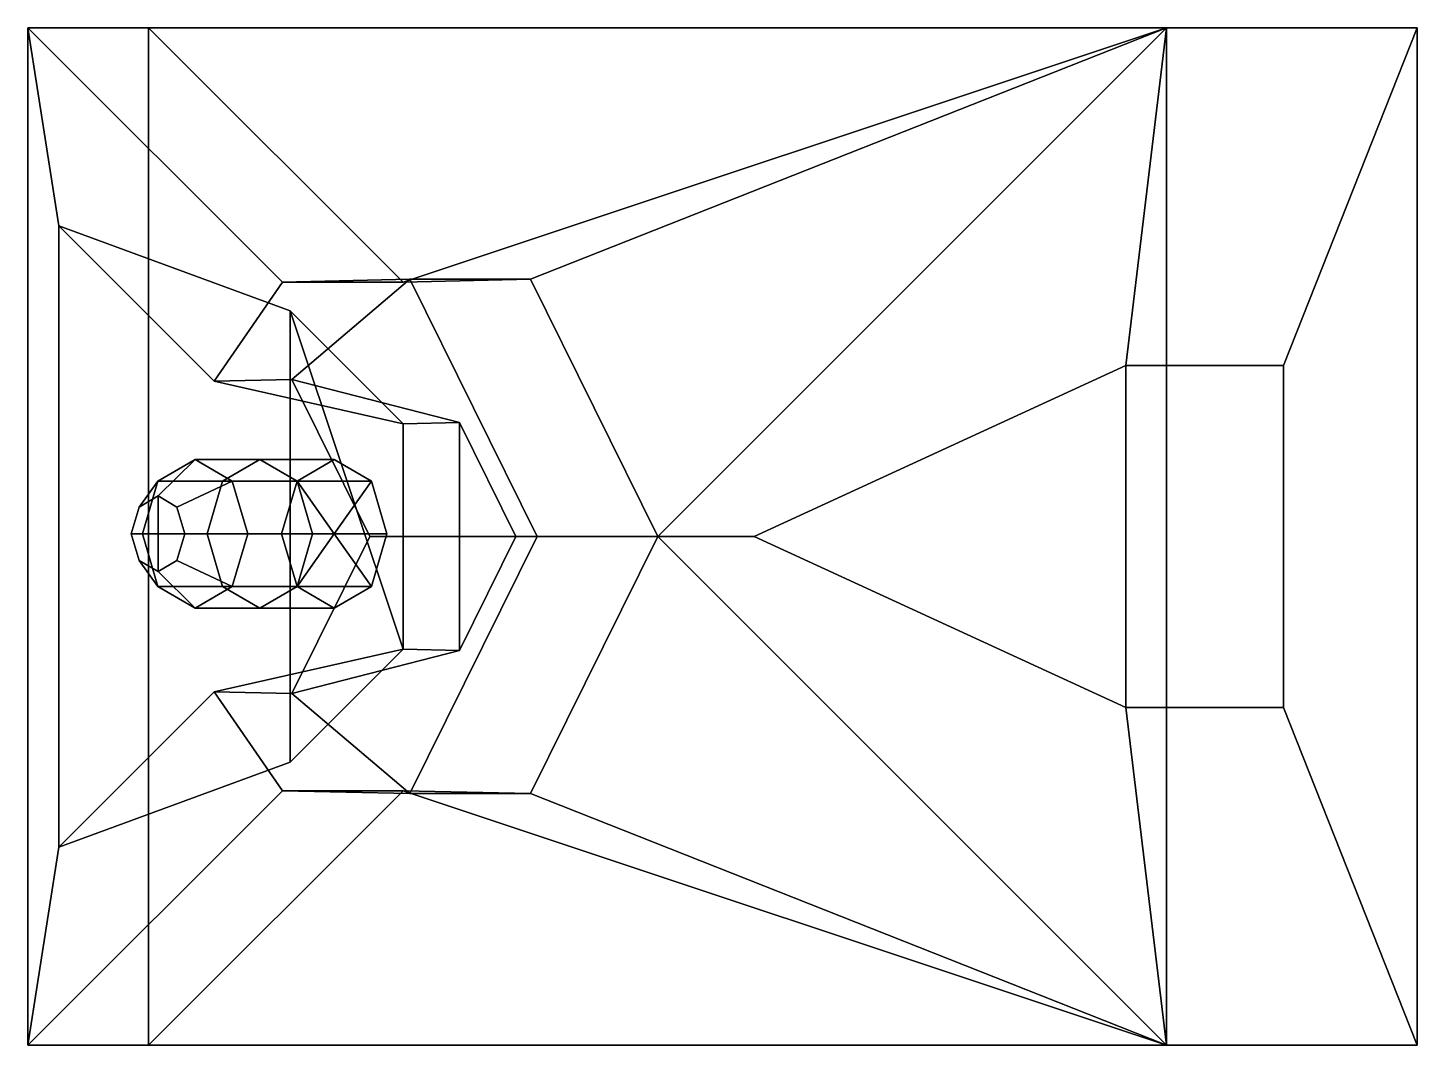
# Model space of a CAD drawing. Extents: x -1.24 to 1.49, y -1 to 1.
import ezdxf

# ---------------------------------------------------------------- set-up
doc = ezdxf.new("R2010")
doc.units = 0

# ---------------------------------------------------------------- blocks, each defined once
blk = doc.blocks.new('Plane_001')
at = {"layer": 'Meshes', "color": 254}
mesh = blk.add_polyface(dxfattribs=at)
corners = [(-0.708183, 0.108805, 0.952032), (-0.781332, 0.151655, 0.878883), (-0.854481, 0.108805, 0.805735), (-0.88478, 0.005357, 0.775436), (-0.854481, -0.098091, 0.805735), (-0.781332, -0.14094, 0.878883), (-0.708183, -0.098091, 0.952032), (-0.677884, 0.005357, 0.982331), (-0.561886, 0.108805, 0.805735), (-0.635035, 0.151655, 0.732586), (-0.708184, 0.108805, 0.659437), (-0.738483, 0.005357, 0.629138), (-0.708184, -0.098091, 0.659437), (-0.635035, -0.14094, 0.732586), (-0.561886, -0.09809, 0.805735), (-0.531587, 0.005358, 0.836034), (-0.635035, 0.005357, 0.732586), (-0.805104, 0.005357, 1.118637), (-0.835403, -0.098091, 1.088338), (-0.908551, -0.14094, 1.01519), (-0.9817, -0.098091, 0.942041), (-1.011999, 0.005357, 0.911742), (-0.9817, 0.108805, 0.942041), (-0.908552, 0.151654, 1.01519), (-0.835403, 0.108805, 1.088338), (-0.944102, 0.05789, 1.125033), (-0.981248, 0.07965, 1.087886), (-1.018395, 0.05789, 1.05074), (-1.033781, 0.005357, 1.035354), (-1.018394, -0.047176, 1.05074), (-0.981248, -0.068935, 1.087886), (-0.944102, -0.047176, 1.125033), (-0.928715, 0.005357, 1.140419), (-0.981248, 0.005357, 1.087886), (-0.944102, -0.047176, 1.125033), (-0.981248, 0.07965, 1.087886), (-0.908551, -0.14094, 1.01519), (-0.835403, -0.098091, 1.088338)]
mesh.append_faces([[corners[k] for k in face] for face in [(0, 8, 9, 1), (1, 9, 10, 2), (2, 10, 11, 3), (3, 11, 12, 4), (4, 12, 13, 5), (5, 13, 14, 6), (6, 14, 15, 7), (8, 0, 7, 15), (8, 16, 10, 9), (10, 16, 12, 11), (12, 16, 14, 13), (14, 16, 8, 15), (7, 0, 24, 17), (6, 7, 17, 18), (5, 6, 18, 19), (4, 5, 19, 20), (3, 4, 20, 21), (2, 3, 21, 22), (1, 2, 22, 23), (0, 1, 23, 24), (24, 23, 26, 25), (23, 22, 27, 26), (22, 21, 28, 27), (21, 20, 29, 28), (20, 19, 30, 29), (19, 18, 31, 30), (18, 17, 32, 31), (17, 24, 25, 32), (32, 25, 26, 33), (26, 27, 28, 33), (28, 29, 30, 33), (30, 31, 32, 33), (31, 18, 37, 34), (19, 18, 37, 36)]], dxfattribs={"color": 254})
blk = doc.blocks.new('Plane')
at = {"layer": 'Meshes', "color": 254}
mesh = blk.add_polyface(dxfattribs=at)
corners = [(1, 1), (1, -1), (-1, -1), (-1, 1), (0.000475, 0.000059, 1.022809), (-0.499763, -0.49997, 0.511404), (-0.499763, 0.50003, 0.511404), (-0.249644, -0.50545, 0.767107), (-0.249644, 0.505539, 0.767107), (-0.249644, 0.505539, 0.767107), (-0.249644, -0.50545, 0.767107), (-0.499763, 0.50003, 0.511404), (-0.499763, -0.49997, 0.511404), (0.000475, 0.000059, 1.022809), (-1, 1), (-1, -1), (-1.237194, -1, 0.218949), (-1.237194, 1, 0.218949), (-0.23672, 0.000059, 1.241757), (-0.736957, -0.49997, 0.730353), (-0.736957, 0.50003, 0.730353), (-0.486838, -0.50545, 0.986055), (-0.486838, 0.505539, 0.986055), (-0.718094, 0.308566, 1.020228), (-0.718094, -0.308512, 1.020228), (-0.870759, 0.305204, 0.864155), (-0.870759, -0.305167, 0.864155), (-0.565429, 0.000036, 1.176301), (-1.176089, 0.610371, 0.552008), (-1.176089, -0.610371, 0.552008), (-0.721516, -0.443295, 0.290783), (-0.721515, 0.443296, 0.290783), (-0.27801, 0.000026, 0.744189), (-0.499763, -0.221634, 0.517486), (-0.499763, 0.221661, 0.517486), (-0.388886, -0.224064, 0.630838), (-0.388886, 0.224103, 0.630838), (0.189962, 0.00002, 0.995323), (0.919986, -0.336138, 0.248294), (0.919986, 0.336138, 0.248294), (1.230164, 0.336138, 0.181393), (1.230164, -0.336138, 0.181393), (1.492634, -1), (1.492634, 1), (-1, -1), (-0.499763, 0.50003, 0.511404), (-0.499763, -0.49997, 0.511404), (-1, 1), (1, -1), (1, 1)]
mesh.append_faces([[corners[k] for k in face] for face in [(0, 3, 2, 1), (0, 4, 8), (1, 2, 5), (5, 7, 1), (7, 4, 1), (6, 0, 8), (6, 8, 9, 11), (4, 7, 10, 13), (3, 6, 11, 14), (7, 5, 12, 10), (5, 2, 15, 12), (8, 4, 13, 9), (2, 3, 14, 15), (15, 14, 17, 16), (9, 13, 18, 22), (12, 15, 16, 19), (10, 12, 19, 21), (14, 11, 20, 17), (13, 10, 21, 18), (11, 9, 22, 20), (20, 22, 23, 25), (18, 21, 24, 27), (17, 20, 25, 28), (21, 19, 26, 24), (19, 16, 29, 26), (22, 18, 27, 23), (16, 17, 28, 29), (29, 28, 31, 30), (23, 27, 32, 36), (26, 29, 30, 33), (24, 26, 33, 35), (28, 25, 34, 31), (27, 24, 35, 32), (25, 23, 36, 34), (33, 30, 31), (32, 35, 36), (33, 34, 36, 35), (31, 34, 33), (1, 4, 37, 38), (4, 0, 39, 37), (39, 38, 37), (38, 39, 40, 41), (39, 0, 43, 40), (1, 38, 41, 42), (0, 1, 42, 43), (43, 42, 41, 40), (6, 3, 47, 45), (0, 6, 45, 49), (1, 5, 46, 48), (0, 1, 48, 49), (3, 0, 49, 47), (6, 14, 49)]], dxfattribs={"color": 254})

msp = doc.modelspace()

# ---------------------------------------------------------------- block references
at = {"layer": '1'}
for name in ['Plane', 'Plane_001']:
    msp.add_blockref(name, (0, 0), dxfattribs=at)

doc.saveas('drawing.dxf')
